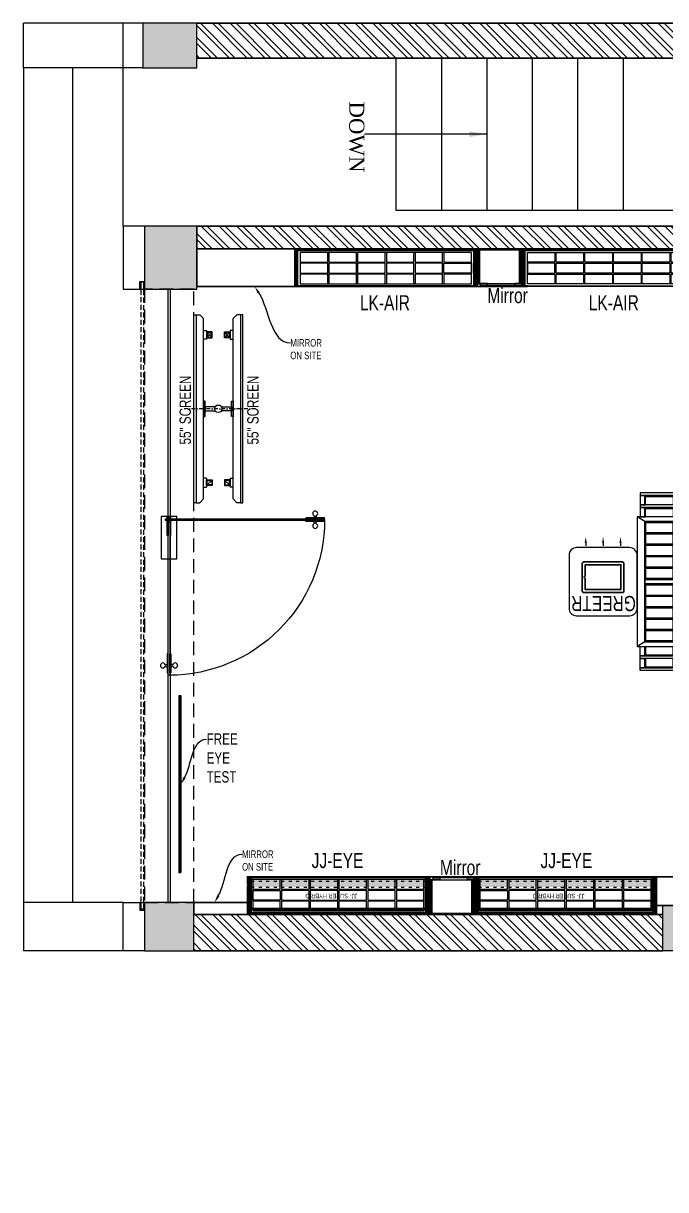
# Model space of a CAD drawing. Header units: feet. Extents: x 2754213 to 2776359, y -5767125 to -5759417.
# Drawn here: x 2754213 to 2758454, y -5767125 to -5759417 of the extents above; entities that cross this region are included whole.
import ezdxf
from ezdxf import colors
from ezdxf.entities.mleader import LeaderData, LeaderLine
from ezdxf.math import Vec2, Vec3

# ---------------------------------------------------------------- set-up
doc = ezdxf.new("R2010")
doc.units = ezdxf.units.FT
doc.header["$LTSCALE"] = 33
doc.header["$MEASUREMENT"] = 0
for name, pattern in [('a_p6_plan_L18$0$HIDDEN', [0.375, 0.25, -0.125]), ('ACAD_ISO03W100', [30, 12, -18]), ('DASHDOT2', [0.5, 0.25, -0.125, 0, -0.125]), ('HIDDENX2', [0.75, 0.5, -0.25])]:
    doc.linetypes.add(name, pattern=pattern)
for name, color, linetype, lineweight in [('A EL4', 73, 'Continuous', 20), ('A-Glazing', 4, 'Continuous', 20), ('A-shutter', 8, 'Continuous', 18), ('beam', 90, 'Continuous', 9), ('Column', 243, 'Continuous', 9), ('Glazing', 141, 'Continuous', 15), ('LENS-DIM', 252, 'Continuous', 5), ('LENS-PARTITION', 21, 'Continuous', 25), ('LENS-TEXT', 31, 'Continuous', 5), ('LENS_DIMENSION', 193, 'Continuous', 0), ('LENS_TEXT', 31, 'Continuous', 5), ('LK-EQPMT', 3, 'Continuous', 18), ('LK-FF&E FLOOR', 1, 'Continuous', 9), ('LK-FF&E WALL', 1, 'Continuous', 9), ('LK-IT', 3, 'Continuous', 18), ('LN-ELEVATION-1', 81, 'Continuous', 25), ('LN-ELEVATION-2', 103, 'Continuous', 20), ('LN-ELEVATION-3', 125, 'Continuous', 18), ('LN-ELEVATION-4', 145, 'Continuous', 13), ('LN-ELEVATION-5', 167, 'Continuous', 5), ('LN-HATCH', 251, 'Continuous', 0), ('PLANO-TXT', 252, 'Continuous', 5), ('rolling shutter', 1, 'Continuous', 5), ('Steps', 4, 'Continuous', 9)]:
    doc.layers.add(name, color=color, linetype=linetype, lineweight=lineweight)
doc.layers.add('A-WALL', color=1, linetype='Continuous')
doc.styles.add('LK TXT', font='GILC____.TTF', dxfattribs={"height": 100})
doc.styles.get("Standard").update_dxf_attribs({"font": 'GILC____.TTF'})
doc.dimstyles.new('01', dxfattribs={"dimtxt": 150, "dimasz": 115, "dimexe": 115, "dimexo": 115, "dimgap": 115, "dimtad": 0, "dimdec": 0, "dimzin": 0, "dimdsep": 46, "dimtxsty": 'Standard', "dimblk": 'ARCHTICK', "dimcen": 115, "dimdle": 115, "dimclrd": 256, "dimclre": 256, "dimclrt": 256, "dimadec": 0, "dimazin": 0, "dimtfac": 1, "dimtdec": 0, "dimtofl": 0, "dimtmove": 1, "dimatfit": 3, "dimfxl": 1, "dimtolj": 1, "dimtzin": 0, "dimlwd": -1, "dimlwe": -1, "dimarcsym": 0})
pattern_1 = [(315, (-3180735.66, 5457392.19), (58.8666395, 58.8666395), []), (315, (-3180735.66, 5457352.94), (58.8666395, 58.8666395), [])]
pattern_2 = [(45, (7858054.0837, 3504049.203), (-4.4901280605, 4.4901280605), [])]

# ---------------------------------------------------------------- blocks, each defined once
blk = doc.blocks.new('_ArchTick')
at = {"const_width": 0.15}
blk.add_lwpolyline([(-0.5, -0.5), (0.5, 0.5)], dxfattribs=at)
blk = doc.blocks.new('*U43')
at = {"layer": 'A-shutter', "color": 5, "ltscale": 10}
for points in [[(41040022.6, -1561539.2), (41040022.6, -1561544.2), (41039977.6, -1561544.2), (41039977.6, -1561564.2), (41040022.6, -1561564.2), (41040022.6, -1561569.2), (41039972.6, -1561569.2), (41039972.6, -1561539.2)], [(41044076.6, -1561539.2), (41044076.6, -1561544.2), (41044121.6, -1561544.2), (41044121.6, -1561564.2), (41044076.6, -1561564.2), (41044076.6, -1561569.2), (41044126.6, -1561569.2), (41044126.6, -1561539.2)]]:
    blk.add_lwpolyline(points, close=True, dxfattribs=at)
at = {"layer": 'A-shutter', "color": 5, "linetype": 'HIDDENX2', "ltscale": 2}
blk.add_lwpolyline([(41039977.6, -1561544.2), (41039977.6, -1561564.2), (41044121.6, -1561564.2), (41044121.6, -1561544.2)], close=True, dxfattribs=at)
blk = doc.blocks.new('MIRROR')
at = {"layer": 'LN-HATCH', "ltscale": 0.5}
h = blk.add_hatch(dxfattribs=at)
h.set_pattern_fill('ANSI31', color=256, scale=2)
h.set_pattern_definition([(45, (4060433.7416, 1708720.787), (-4.4901280605, 4.4901280605), [])])
h.paths.add_polyline_path([(212.9, 101.3), (230.9, 101.3), (230.9, -127.7), (212.9, -127.7)])
h.paths.add_polyline_path([(230.9, 95.3), (494.9, 95.3), (494.9, 101.3), (230.9, 101.3)])
h.paths.add_polyline_path([(512.9, 101.3), (494.9, 101.3), (494.9, -127.7), (512.9, -127.7)])
at = {"layer": 'Defpoints'}
blk.add_lwpolyline([(512.9, 101.3), (212.9, 101.3), (212.9, -148.7), (512.9, -148.7)], close=True, dxfattribs=at)
at = {"layer": 'LN-ELEVATION-1'}
for points in [[(212.9, 101.3), (230.9, 101.3), (230.9, -127.7), (212.9, -127.7)], [(230.9, 95.3), (494.9, 95.3), (494.9, 101.3), (230.9, 101.3)], [(512.9, 101.3), (494.9, 101.3), (494.9, -127.7), (512.9, -127.7)], [(259.9, -141.7), (259.9, -127.7), (214.9, -127.7), (214.9, -148.7), (223.9, -148.7), (223.9, -147.2), (216.4, -147.2), (216.4, -141.7)], [(442.9, -141.7), (442.9, -127.7), (487.9, -127.7), (487.9, -148.7), (478.9, -148.7), (478.9, -147.2), (486.4, -147.2), (486.4, -141.7)], [(504.9, -148.7), (504.9, -147.2), (509.4, -147.2), (509.4, -129.2), (487.9, -129.2), (487.9, -127.7), (510.9, -127.7), (510.9, -148.7)]]:
    blk.add_lwpolyline(points, close=True, dxfattribs=at)
at = {"layer": 'LN-ELEVATION-2', "color": 4, "lineweight": 0}
blk.add_lwpolyline([(216.4, -141.7), (486.4, -141.7), (486.4, -147.2), (216.4, -147.2)], close=True, dxfattribs=at)
at = {"layer": 'LN-ELEVATION-2'}
blk.add_lwpolyline([(259.9, -141.7), (442.9, -141.7), (442.9, -127.7), (259.9, -127.7)], close=True, dxfattribs=at)
at = {"layer": 'LN-ELEVATION-4', "ltscale": 0.5}
blk.add_line((478.9, -148.7), (223.9, -148.7), dxfattribs=at)
blk = doc.blocks.new('Entrance Door')
at = {"layer": 'Glazing', "ltscale": 111}
blk.add_hatch(color=256, dxfattribs=at).paths.add_polyline_path([(18, -34.8), (18, -1235), (30, -1235), (30, -34.8)])
at = {"layer": 'Glazing'}
for p, q in [((30, -54.2), (18, -66.2)), ((1117.8, -31.3), (1117.8, -54.3)), ((1117.8, -89.2), (1117.8, -66.3)), ((1132.8, -31.3), (1132.8, -54.3)), ((1132.8, -89.2), (1132.8, -66.3))]:
    blk.add_line(p, q, dxfattribs=at)
at = {"layer": 'Glazing', "ltscale": 44}
for p, q in [((-4.9, -1156.3), (18, -1156.3)), ((-4.9, -1171.3), (18, -1171.3)), ((52.9, -1156.3), (30, -1156.3)), ((52.9, -1171.3), (30, -1171.3))]:
    blk.add_line(p, q, dxfattribs=at)
at = {"layer": 'Glazing'}
for points in [[(320, -120.5), (0, -120.5), (0, 0), (320, 0)], [(0, -54.2), (142.5, -54.2), (142.5, -46.8), (0, -46.8)], [(0, -66.2), (142.5, -66.2), (142.5, -73.7), (0, -73.7)], [(1180.8, -54.3), (1038.3, -54.3), (1038.3, -46.8), (1180.8, -46.8)], [(1180.8, -66.3), (1038.3, -66.3), (1038.3, -73.8), (1180.8, -73.8)]]:
    blk.add_lwpolyline(points, close=True, dxfattribs=at)
at = {"layer": 'Glazing', "ltscale": 222}
blk.add_lwpolyline([(-1.5, -66.2), (1198.8, -66.2), (1198.8, -54.2), (-1.5, -54.2)], close=True, dxfattribs=at)
at = {"layer": 'Glazing', "ltscale": 111}
blk.add_lwpolyline([(18, -34.8), (18, -1235), (30, -1235), (30, -34.8)], close=True, dxfattribs=at)
at = {"layer": 'Glazing', "ltscale": 44}
for points in [[(18, -1092.5), (18, -1235), (10.5, -1235), (10.5, -1092.5)], [(30, -1092.5), (30, -1235), (37.5, -1235), (37.5, -1092.5)]]:
    blk.add_lwpolyline(points, close=True, dxfattribs=at)
at = {"layer": 'Glazing'}
for centre, radius in [((1125.3, -13.9), 19), ((24, -58.7), 19.8), ((1125.3, -106.6), 19)]:
    blk.add_circle(centre, radius, dxfattribs=at)
at = {"layer": 'Glazing', "ltscale": 44}
for centre in [(-22.4, -1163.8), (70.4, -1163.8)]:
    blk.add_circle(centre, 19, dxfattribs=at)
at = {"layer": 'Glazing', "ltscale": 222}
blk.add_arc((24, -60.2), 1174.8, 270, 359.99955, dxfattribs=at)
blk = doc.blocks.new('VC HD 1200')
at = {"layer": 'LN-HATCH', "ltscale": 0.5}
h = blk.add_hatch(dxfattribs=at)
h.set_pattern_fill('ANSI31', color=256, scale=2)
h.set_pattern_definition([(45, (3760859.753, 1795248.936), (-4.490128061, 4.490128061), [])])
h.paths.add_polyline_path([(-1200, 250), (-1200, 60), (-1194, 60), (-1194, 50), (-1200, 50), (-1200, 6), (-1182, 6), (-1182, 250)])
h = blk.add_hatch(dxfattribs=at)
h.set_pattern_fill('ANSI31', color=256, scale=2)
h.set_pattern_definition(pattern_2)
h.paths.add_polyline_path([(0, 250), (0, 60), (-6, 60), (-6, 50), (0, 50), (0, 6), (-18, 6), (-18, 250)])
h = blk.add_hatch(dxfattribs=at)
h.set_pattern_fill('ANSI31', color=256, scale=2)
h.set_pattern_definition([(45, (7858047.0837, 3504049.203), (-4.4901280605, 4.4901280605), [])])
h.paths.add_polyline_path([(-1165, 6), (-1165, 0), (-1200, 0), (-1200, 6)])
h = blk.add_hatch(dxfattribs=at)
h.set_pattern_fill('ANSI31', color=256, scale=2)
h.set_pattern_definition(pattern_2)
h.paths.add_polyline_path([(-28, 6), (-28, 0), (0, 0), (0, 6)])
at = {"layer": 'LN-ELEVATION-1', "ltscale": 0.5}
for points in [[(-1200, 250), (-1200, 60), (-1194, 60), (-1194, 50), (-1200, 50), (-1200, 6), (-1182, 6), (-1182, 250)], [(-18, 238), (-1182, 238), (-1182, 244), (-18, 244)], [(0, 250), (0, 60), (-6, 60), (-6, 50), (0, 50), (0, 6), (-18, 6), (-18, 250)], [(-1165, 6), (-1165, 0), (-1200, 0), (-1200, 6)], [(-35, 6), (-35, 0), (0, 0), (0, 6)]]:
    blk.add_lwpolyline(points, close=True, dxfattribs=at)
at = {"layer": 'LN-ELEVATION-3', "ltscale": 0.5}
for p, q in [((-1182, 250), (-18, 250)), ((-1165, 6), (-35, 6)), ((-35, 0), (-1165, 0))]:
    blk.add_line(p, q, dxfattribs=at)
for points in [[(-1165, 226), (-35, 226), (-35, 18), (-1165, 18)], [(-1165, 226), (-983.3, 226), (-983.3, 162), (-1165, 162)], [(-975.3, 226), (-793.7, 226), (-793.7, 162), (-975.3, 162)], [(-785.7, 226), (-604, 226), (-604, 162), (-785.7, 162)], [(-596, 226), (-414.3, 226), (-414.3, 162), (-596, 162)], [(-406.3, 226), (-224.7, 226), (-224.7, 162), (-406.3, 162)], [(-216.7, 226), (-35, 226), (-35, 162), (-216.7, 162)], [(-1165, 90), (-983.3, 90), (-983.3, 154), (-1165, 154)], [(-1165, 82), (-983.3, 82), (-983.3, 18), (-1165, 18)], [(-975.3, 154), (-793.7, 154), (-793.7, 90), (-975.3, 90)], [(-975.3, 82), (-793.7, 82), (-793.7, 18), (-975.3, 18)], [(-785.7, 154), (-604, 154), (-604, 90), (-785.7, 90)], [(-785.7, 82), (-604, 82), (-604, 18), (-785.7, 18)], [(-596, 154), (-414.3, 154), (-414.3, 90), (-596, 90)], [(-596, 82), (-414.3, 82), (-414.3, 18), (-596, 18)], [(-406.3, 154), (-224.7, 154), (-224.7, 90), (-406.3, 90)], [(-406.3, 82), (-224.7, 82), (-224.7, 18), (-406.3, 18)], [(-216.7, 154), (-35, 154), (-35, 90), (-216.7, 90)], [(-216.7, 82), (-35, 82), (-35, 18), (-216.7, 18)]]:
    blk.add_lwpolyline(points, close=True, dxfattribs=at)
blk = doc.blocks.new('JJ SHD 1200')
at = {"layer": 'LN-ELEVATION-5'}
h = blk.add_hatch(color=177, dxfattribs=at)
h.dxf.hatch_style = 1
h.paths.add_polyline_path([(1182, 68), (32, 68), (32, 18), (1182, 18)])
at = {"layer": 'LN-HATCH', "ltscale": 0.5}
h = blk.add_hatch(dxfattribs=at)
h.set_pattern_fill('ANSI31', color=256, scale=2)
h.set_pattern_definition([(45, (4097602.2716, 1708830.267), (-4.4901280605, 4.4901280605), [])])
h.paths.add_polyline_path([(1207, 250), (1207, 60), (1201, 60), (1201, 50), (1207, 50), (1207, 6), (1182, 6), (1182, 250)])
h.paths.add_polyline_path([(32, 210), (1182, 210), (1182, 216), (32, 216)])
h.paths.add_polyline_path([(1172, 6), (1172, 0), (1207, 0), (1207, 6)])
h.paths.add_polyline_path([(7, 250), (7, 60), (13, 60), (13, 50), (7, 50), (7, 6), (32, 6), (32, 250)])
h.paths.add_polyline_path([(42, 6), (42, 0), (7, 0), (7, 6)])
at = {"layer": 'LN-ELEVATION-1', "ltscale": 0.5}
for points in [[(7, 250), (7, 60), (13, 60), (13, 50), (7, 50), (7, 6), (25, 6), (25, 250)], [(7, 250), (7, 60), (13, 60), (13, 50), (7, 50), (7, 6), (32, 6), (32, 250)], [(25, 238), (1189, 238), (1189, 244), (25, 244)], [(1207, 250), (1207, 60), (1201, 60), (1201, 50), (1207, 50), (1207, 6), (1182, 6), (1182, 250)], [(1207, 250), (1207, 60), (1201, 60), (1201, 50), (1207, 50), (1207, 6), (1189, 6), (1189, 250)], [(32, 210), (1182, 210), (1182, 216), (32, 216)], [(42, 6), (42, 0), (7, 0), (7, 6)], [(42, 6), (42, 0), (7, 0), (7, 6)], [(1172, 6), (1172, 0), (1207, 0), (1207, 6)], [(1172, 6), (1172, 0), (1207, 0), (1207, 6)]]:
    blk.add_lwpolyline(points, close=True, dxfattribs=at)
at = {"layer": 'LN-ELEVATION-3', "ltscale": 0.5}
for p, q in [((1189, 250), (25, 250)), ((1182, 250), (32, 250)), ((1172, 6), (42, 6)), ((1172, 6), (42, 6)), ((42, 0), (1172, 0)), ((42, 0), (1172, 0))]:
    blk.add_line(p, q, dxfattribs=at)
for points in [[(1172, 226), (42, 226), (42, 18), (1172, 18)], [(223.7, 226), (42, 226), (42, 162), (223.7, 162)], [(413.3, 226), (231.7, 226), (231.7, 162), (413.3, 162)], [(603, 226), (421.3, 226), (421.3, 162), (603, 162)], [(792.7, 226), (611, 226), (611, 162), (792.7, 162)], [(982.3, 226), (800.7, 226), (800.7, 162), (982.3, 162)], [(1172, 226), (990.3, 226), (990.3, 162), (1172, 162)], [(223.7, 154), (42, 154), (42, 90), (223.7, 90)], [(223.7, 82), (42, 82), (42, 18), (223.7, 18)], [(413.3, 154), (231.7, 154), (231.7, 90), (413.3, 90)], [(413.3, 82), (231.7, 82), (231.7, 18), (413.3, 18)], [(603, 154), (421.3, 154), (421.3, 90), (603, 90)], [(603, 82), (421.3, 82), (421.3, 18), (603, 18)], [(792.7, 154), (611, 154), (611, 90), (792.7, 90)], [(792.7, 82), (611, 82), (611, 18), (792.7, 18)], [(982.3, 154), (800.7, 154), (800.7, 90), (982.3, 90)], [(982.3, 82), (800.7, 82), (800.7, 18), (982.3, 18)], [(1172, 90), (990.3, 90), (990.3, 154), (1172, 154)], [(1172, 82), (990.3, 82), (990.3, 18), (1172, 18)]]:
    blk.add_lwpolyline(points, close=True, dxfattribs=at)
at = {"layer": 'LN-ELEVATION-4', "linetype": 'ACAD_ISO03W100', "ltscale": 0.05}
for points in [[(1182, 68), (32, 68), (32, 18), (1182, 18)], [(1182, 30), (32, 30), (32, 18), (1182, 18)]]:
    blk.add_lwpolyline(points, close=True, dxfattribs=at)
at = {"layer": 'LK-FF&E WALL', "ltscale": 0.5, "insert": (482.5, 142.3), "char_height": 30, "attachment_point": 1}
blk.add_mtext_dynamic_manual_height_columns('\\pt120;JJ- SUPER HYBRID', width=526.835, gutter_width=500, heights=[0], dxfattribs=at)
blk = doc.blocks.new('55INCH')
at = {"layer": 'LK-EQPMT', "ltscale": 12}
for p, q in [((2111558.8, 1135690.5), (2111583.2, 1135690.5)), ((2111583.2, 1135690.5), (2111607.7, 1135666)), ((2111607.7, 1134473.9), (2111607.7, 1135666)), ((2111607.7, 1135587.9), (2111627.2, 1135587.9)), ((2111627.2, 1135587.9), (2111627.2, 1135529.3)), ((2111627.2, 1135529.3), (2111607.7, 1135529.3)), ((2111627.2, 1134610.6), (2111607.7, 1134610.6)), ((2111607.7, 1134552), (2111627.2, 1134552)), ((2111627.2, 1134610.6), (2111627.2, 1134552)), ((2111583.2, 1134449.5), (2111607.7, 1134473.9)), ((2111558.8, 1134449.5), (2111583.2, 1134449.5))]:
    blk.add_line(p, q, dxfattribs=at)
at = {"layer": 'LK-EQPMT'}
for p, q in [((2111661.6, 1135543.3), (2111631, 1135573.9)), ((2111661.6, 1135573.9), (2111631, 1135543.3)), ((2111661.6, 1134597.1), (2111631, 1134566.5))]:
    blk.add_line(p, q, dxfattribs=at)
at = {"layer": 'LK-EQPMT', "ltscale": 12}
blk.add_lwpolyline([(2111542.6, 1135690.5), (2111558.8, 1135690.5), (2111558.8, 1134449.5), (2111542.6, 1134449.5)], close=True, dxfattribs=at)
at = {"layer": 'LK-EQPMT'}
for points in [[(2111627.2, 1135577.7), (2111627.2, 1135539.5), (2111665.4, 1135539.5), (2111665.4, 1135577.7)], [(2111631, 1135573.9), (2111631, 1135543.3), (2111661.6, 1135543.3), (2111661.6, 1135573.9)], [(2111627.2, 1134562.7), (2111627.2, 1134600.9), (2111665.4, 1134600.9), (2111665.4, 1134562.7)], [(2111631, 1134566.5), (2111631, 1134597.1), (2111661.6, 1134597.1), (2111661.6, 1134566.5)]]:
    blk.add_lwpolyline(points, close=True, dxfattribs=at)
blk = doc.blocks.new('ffgd')
at = {"layer": 'LN-ELEVATION-4', "linetype": 'ACAD_ISO03W100', "ltscale": 0.1}
blk.add_lwpolyline([(0, 47.3), (0, -41.5), (-20, -41.5), (-20, 47.3)], close=True, dxfattribs=at)
at = {"layer": 'LN-ELEVATION-5', "linetype": 'ACAD_ISO03W100', "ltscale": 0.1}
for p, q in [((-159.9, 165.7), (-159.9, 47.3)), ((-159.7, 165.7), (-159.7, 47.3)), ((-159.4, 165.7), (-159.4, 47.3)), ((-159, 165.7), (-159, 47.3)), ((-158.5, 165.7), (-158.5, 47.3)), ((-157.9, 165.7), (-157.9, 47.3)), ((-157.1, 165.7), (-157.1, 47.3)), ((-156.1, 165.7), (-156.1, 47.3)), ((-154.1, 165.7), (-154.1, 47.3)), ((-151.1, 165.7), (-151.1, 47.3)), ((-146.1, 165.7), (-146.1, 47.3)), ((-141.1, 165.7), (-141.1, 47.3)), ((-135.1, 165.7), (-135.1, 47.3)), ((-128.1, 165.7), (-128.1, 47.3)), ((-120.1, 165.7), (-120.1, 47.3)), ((-111.1, 165.7), (-111.1, 47.3)), ((-102.1, 165.7), (-102.1, 47.3)), ((-85, 165.7), (-85, 47.3)), ((65, 165.7), (65, 47.3)), ((82.1, 165.7), (82.1, 47.3)), ((91.1, 165.7), (91.1, 47.3)), ((100.1, 165.7), (100.1, 47.3)), ((108.1, 165.7), (108.1, 47.3)), ((115.1, 165.7), (115.1, 47.3)), ((121.1, 165.7), (121.1, 47.3)), ((126.1, 165.7), (126.1, 47.3)), ((131.1, 165.7), (131.1, 47.3)), ((134.1, 165.7), (134.1, 47.3)), ((136.1, 165.7), (136.1, 47.3)), ((137.1, 165.7), (137.1, 47.3)), ((137.9, 165.7), (137.9, 47.3)), ((138.5, 165.7), (138.5, 47.3)), ((139, 165.7), (139, 47.3)), ((139.4, 165.7), (139.4, 47.3)), ((139.7, 165.7), (139.7, 47.3)), ((139.9, 165.7), (139.9, 47.3)), ((-159.9, -41.5), (-159.9, -159.9)), ((-159.7, -41.5), (-159.7, -159.9)), ((-159.4, -41.5), (-159.4, -159.9)), ((-159, -41.5), (-159, -159.9)), ((-158.5, -41.5), (-158.5, -159.9)), ((-157.9, -41.5), (-157.9, -159.9)), ((-157.1, -41.5), (-157.1, -159.9)), ((-156.1, -41.5), (-156.1, -159.9)), ((-154.1, -41.5), (-154.1, -159.9)), ((-151.1, -41.5), (-151.1, -159.9)), ((-146.1, -41.5), (-146.1, -159.9)), ((-141.1, -41.5), (-141.1, -159.9)), ((-135.1, -41.5), (-135.1, -159.9)), ((-128.1, -41.5), (-128.1, -159.9)), ((-120.1, -41.5), (-120.1, -159.9)), ((-111.1, -41.5), (-111.1, -159.9)), ((-102.1, -41.5), (-102.1, -159.9)), ((-85, -41.5), (-85, -159.9)), ((65, -41.5), (65, -159.9)), ((82.1, -41.5), (82.1, -159.9)), ((91.1, -41.5), (91.1, -159.9)), ((100.1, -41.5), (100.1, -159.9)), ((108.1, -41.5), (108.1, -159.9)), ((115.1, -41.5), (115.1, -159.9)), ((121.1, -41.5), (121.1, -159.9)), ((126.1, -41.5), (126.1, -159.9)), ((131.1, -41.5), (131.1, -159.9)), ((134.1, -41.5), (134.1, -159.9)), ((136.1, -41.5), (136.1, -159.9)), ((137.1, -41.5), (137.1, -159.9)), ((137.9, -41.5), (137.9, -159.9)), ((138.5, -41.5), (138.5, -159.9)), ((139, -41.5), (139, -159.9)), ((139.4, -41.5), (139.4, -159.9)), ((139.7, -41.5), (139.7, -159.9)), ((139.9, -41.5), (139.9, -159.9))]:
    blk.add_line(p, q, dxfattribs=at)
for points in [[(140, 73), (140, 165.7), (-160, 165.7), (-160, 73)], [(140, -67.1), (140, -159.9), (-160, -159.9), (-160, -67.1)]]:
    blk.add_lwpolyline(points, dxfattribs=at)
for points in [[(140, 73), (140, 47.3), (-160, 47.3), (-160, 73)], [(140, -41.5), (140, -67.1), (-160, -67.1), (-160, -41.5)]]:
    blk.add_lwpolyline(points, close=True, dxfattribs=at)
blk = doc.blocks.new('EURO 1040 x 1175')
at = {"layer": 'LN-ELEVATION-1'}
for points in [[(-470, -327.4), (470, -327.4), (470, 467.6), (-470, 467.6)], [(-470, 85.1), (470, 85.1), (470, 467.6), (-470, 467.6)], [(-283.2, 85.1), (-277.2, 85.1), (-277.2, 467.6), (-283.2, 467.6)], [(-96.4, 85.1), (-90.4, 85.1), (-90.4, 467.6), (-96.4, 467.6)], [(90.4, 85.1), (96.4, 85.1), (96.4, 467.6), (90.4, 467.6)], [(277.2, 85.1), (283.2, 85.1), (283.2, 467.6), (277.2, 467.6)], [(-470, 386.6), (-283.2, 386.6), (-283.2, 392.6), (-470, 392.6)], [(-277.2, 386.6), (-96.4, 386.6), (-96.4, 392.6), (-277.2, 392.6)], [(-90.4, 386.6), (90.4, 386.6), (90.4, 392.6), (-90.4, 392.6)], [(96.4, 386.6), (277.2, 386.6), (277.2, 392.6), (96.4, 392.6)], [(283.2, 386.6), (470, 386.6), (470, 392.6), (283.2, 392.6)], [(-470, 311.2), (-283.2, 311.2), (-283.2, 317.2), (-470, 317.2)], [(-277.2, 311.2), (-96.4, 311.2), (-96.4, 317.2), (-277.2, 317.2)], [(-90.4, 311.2), (90.4, 311.2), (90.4, 317.2), (-90.4, 317.2)], [(96.4, 311.2), (277.2, 311.2), (277.2, 317.2), (96.4, 317.2)], [(283.2, 311.2), (470, 311.2), (470, 317.2), (283.2, 317.2)], [(-470, 235.8), (-283.2, 235.8), (-283.2, 241.8), (-470, 241.8)], [(-277.2, 235.8), (-96.4, 235.8), (-96.4, 241.8), (-277.2, 241.8)], [(-90.4, 235.8), (90.4, 235.8), (90.4, 241.8), (-90.4, 241.8)], [(96.4, 235.8), (277.2, 235.8), (277.2, 241.8), (96.4, 241.8)], [(283.2, 235.8), (470, 235.8), (470, 241.8), (283.2, 241.8)], [(-470, 160.4), (-283.2, 160.4), (-283.2, 166.4), (-470, 166.4)], [(-277.2, 160.4), (-96.4, 160.4), (-96.4, 166.4), (-277.2, 166.4)], [(-90.4, 160.4), (90.4, 160.4), (90.4, 166.4), (-90.4, 166.4)], [(96.4, 160.4), (277.2, 160.4), (277.2, 166.4), (96.4, 166.4)], [(283.2, 160.4), (470, 160.4), (470, 166.4), (283.2, 166.4)], [(-470, 85.1), (470, 85.1), (470, 55.1), (-470, 55.1)], [(-470, 55.1), (470, 55.1), (470, -327.4), (-470, -327.4)], [(-283.2, 55.1), (-277.2, 55.1), (-277.2, -327.4), (-283.2, -327.4)], [(-96.4, 55.1), (-90.4, 55.1), (-90.4, -327.4), (-96.4, -327.4)], [(90.4, 55.1), (96.4, 55.1), (96.4, -327.4), (90.4, -327.4)], [(277.2, 55.1), (283.2, 55.1), (283.2, -327.4), (277.2, -327.4)], [(-470, -20.3), (-283.2, -20.3), (-283.2, -26.3), (-470, -26.3)], [(-277.2, -20.3), (-96.4, -20.3), (-96.4, -26.3), (-277.2, -26.3)], [(-90.4, -20.3), (90.4, -20.3), (90.4, -26.3), (-90.4, -26.3)], [(96.4, -20.3), (277.2, -20.3), (277.2, -26.3), (96.4, -26.3)], [(283.2, -20.3), (470, -20.3), (470, -26.3), (283.2, -26.3)], [(-470, -95.7), (-283.2, -95.7), (-283.2, -101.7), (-470, -101.7)], [(-277.2, -95.7), (-96.4, -95.7), (-96.4, -101.7), (-277.2, -101.7)], [(-90.4, -95.7), (90.4, -95.7), (90.4, -101.7), (-90.4, -101.7)], [(96.4, -95.7), (277.2, -95.7), (277.2, -101.7), (96.4, -101.7)], [(283.2, -95.7), (470, -95.7), (470, -101.7), (283.2, -101.7)], [(-470, -171.1), (-283.2, -171.1), (-283.2, -177.1), (-470, -177.1)], [(-277.2, -171.1), (-96.4, -171.1), (-96.4, -177.1), (-277.2, -177.1)], [(-90.4, -171.1), (90.4, -171.1), (90.4, -177.1), (-90.4, -177.1)], [(96.4, -171.1), (277.2, -171.1), (277.2, -177.1), (96.4, -177.1)], [(283.2, -171.1), (470, -171.1), (470, -177.1), (283.2, -177.1)], [(-470, -246.4), (-283.2, -246.4), (-283.2, -252.4), (-470, -252.4)], [(-277.2, -246.4), (-96.4, -246.4), (-96.4, -252.4), (-277.2, -252.4)], [(-90.4, -246.4), (90.4, -246.4), (90.4, -252.4), (-90.4, -252.4)], [(96.4, -246.4), (277.2, -246.4), (277.2, -252.4), (96.4, -252.4)], [(283.2, -246.4), (470, -246.4), (470, -252.4), (283.2, -252.4)]]:
    blk.add_lwpolyline(points, close=True, dxfattribs=at)
for points in [[(-283.2, 461.6), (-464, 461.6), (-464, 317.2)], [(-96.4, 461.6), (-277.2, 461.6)], [(90.4, 461.6), (-90.4, 461.6)], [(277.2, 461.6), (96.4, 461.6)], [(464, 317.2), (464, 461.6), (283.2, 461.6)], [(-464, 311.2), (-464, 241.8)], [(464, 241.8), (464, 311.2)], [(-464, 235.8), (-464, 166.4)], [(464, 166.4), (464, 235.8)], [(-464, 160.4), (-464, 91.1), (-283.2, 91.1)], [(283.2, 91.1), (464, 91.1), (464, 160.4)], [(-277.2, 91.1), (-96.4, 91.1)], [(-90.4, 91.1), (90.4, 91.1)], [(96.4, 91.1), (277.2, 91.1)], [(-464, -20.3), (-464, 49.1), (-283.2, 49.1)], [(-277.2, 49.1), (-96.4, 49.1)], [(-90.4, 49.1), (90.4, 49.1)], [(96.4, 49.1), (277.2, 49.1)], [(283.2, 49.1), (464, 49.1), (464, -20.3)], [(-464, -95.7), (-464, -26.3)], [(464, -26.3), (464, -95.7)], [(-464, -171.1), (-464, -101.7)], [(464, -101.7), (464, -171.1)], [(-283.2, -321.4), (-464, -321.4), (-464, -177.1)], [(464, -177.1), (464, -321.4), (283.2, -321.4)], [(-96.4, -321.4), (-277.2, -321.4)], [(90.4, -321.4), (-90.4, -321.4)], [(277.2, -321.4), (96.4, -321.4)]]:
    blk.add_lwpolyline(points, dxfattribs=at)
at = {"layer": 'LN-ELEVATION-2'}
blk.add_lwpolyline([(-520, -357.4), (520, -357.4), (520, 497.6), (-520, 497.6)], close=True, dxfattribs=at)
for points in [[(-470, 467.6), (-520, 497.6)], [(470, 467.6), (520, 497.6)], [(-470, -327.4), (-520, -357.4)], [(470, -327.4), (520, -357.4)]]:
    blk.add_lwpolyline(points, dxfattribs=at)
at = {"layer": 'LN-ELEVATION-3'}
for points in [[(-500, 559.6), (500, 559.6), (500, 577.6), (-500, 577.6)], [(-500, 497.6), (-470, 497.6), (-470, 559.6), (-500, 559.6)], [(470, 497.6), (500, 497.6), (500, 559.6), (470, 559.6)], [(-500, -357.4), (-470, -357.4), (-470, -419.4), (-500, -419.4)], [(470, -357.4), (500, -357.4), (500, -419.4), (470, -419.4)], [(-500, -419.4), (500, -419.4), (500, -437.4), (-500, -437.4)]]:
    blk.add_lwpolyline(points, close=True, dxfattribs=at)
at = {"layer": 'LN-ELEVATION-4'}
for points in [[(-500, 639.6), (500, 639.6), (500, 657.6), (-500, 657.6)], [(-500, 577.6), (-470, 577.6), (-470, 639.6), (-500, 639.6)], [(470, 577.6), (500, 577.6), (500, 639.6), (470, 639.6)], [(-470, 497.6), (-464, 497.6), (-464, 559.6), (-470, 559.6)], [(-464, 553.6), (-283.2, 553.6), (-283.2, 559.6), (-464, 559.6)], [(-283.2, 497.6), (-277.2, 497.6), (-277.2, 559.6), (-283.2, 559.6)], [(-277.2, 553.6), (-96.4, 553.6), (-96.4, 559.6), (-277.2, 559.6)], [(-96.4, 497.6), (-90.4, 497.6), (-90.4, 559.6), (-96.4, 559.6)], [(-90.4, 553.6), (90.4, 553.6), (90.4, 559.6), (-90.4, 559.6)], [(90.4, 497.6), (96.4, 497.6), (96.4, 559.6), (90.4, 559.6)], [(96.4, 553.6), (277.2, 553.6), (277.2, 559.6), (96.4, 559.6)], [(277.2, 497.6), (283.2, 497.6), (283.2, 559.6), (277.2, 559.6)], [(283.2, 553.6), (464, 553.6), (464, 559.6), (283.2, 559.6)], [(464, 497.6), (470, 497.6), (470, 559.6), (464, 559.6)], [(-470, -357.4), (-464, -357.4), (-464, -419.4), (-470, -419.4)], [(-283.2, -357.4), (-277.2, -357.4), (-277.2, -419.4), (-283.2, -419.4)], [(-96.4, -357.4), (-90.4, -357.4), (-90.4, -419.4), (-96.4, -419.4)], [(90.4, -357.4), (96.4, -357.4), (96.4, -419.4), (90.4, -419.4)], [(277.2, -357.4), (283.2, -357.4), (283.2, -419.4), (277.2, -419.4)], [(464, -357.4), (470, -357.4), (470, -419.4), (464, -419.4)], [(-500, -437.4), (-470, -437.4), (-470, -499.4), (-500, -499.4)], [(-464, -413.4), (-283.2, -413.4), (-283.2, -419.4), (-464, -419.4)], [(-277.2, -413.4), (-96.4, -413.4), (-96.4, -419.4), (-277.2, -419.4)], [(-90.4, -413.4), (90.4, -413.4), (90.4, -419.4), (-90.4, -419.4)], [(96.4, -413.4), (277.2, -413.4), (277.2, -419.4), (96.4, -419.4)], [(283.2, -413.4), (464, -413.4), (464, -419.4), (283.2, -419.4)], [(470, -437.4), (500, -437.4), (500, -499.4), (470, -499.4)], [(-500, -499.4), (500, -499.4), (500, -517.4), (-500, -517.4)]]:
    blk.add_lwpolyline(points, close=True, dxfattribs=at)
at = {"layer": 'LN-ELEVATION-5'}
for points in [[(-470, 577.6), (-464, 577.6), (-464, 639.6), (-470, 639.6)], [(-464, 633.6), (-283.2, 633.6), (-283.2, 639.6), (-464, 639.6)], [(-283.2, 577.6), (-277.2, 577.6), (-277.2, 639.6), (-283.2, 639.6)], [(-277.2, 633.6), (-96.4, 633.6), (-96.4, 639.6), (-277.2, 639.6)], [(-96.4, 577.6), (-90.4, 577.6), (-90.4, 639.6), (-96.4, 639.6)], [(-90.4, 633.6), (90.4, 633.6), (90.4, 639.6), (-90.4, 639.6)], [(90.4, 577.6), (96.4, 577.6), (96.4, 639.6), (90.4, 639.6)], [(96.4, 633.6), (277.2, 633.6), (277.2, 639.6), (96.4, 639.6)], [(277.2, 577.6), (283.2, 577.6), (283.2, 639.6), (277.2, 639.6)], [(283.2, 633.6), (464, 633.6), (464, 639.6), (283.2, 639.6)], [(464, 577.6), (470, 577.6), (470, 639.6), (464, 639.6)], [(-470, -437.4), (-464, -437.4), (-464, -499.4), (-470, -499.4)], [(-283.2, -437.4), (-277.2, -437.4), (-277.2, -499.4), (-283.2, -499.4)], [(-96.4, -437.4), (-90.4, -437.4), (-90.4, -499.4), (-96.4, -499.4)], [(90.4, -437.4), (96.4, -437.4), (96.4, -499.4), (90.4, -499.4)], [(277.2, -437.4), (283.2, -437.4), (283.2, -499.4), (277.2, -499.4)], [(464, -437.4), (470, -437.4), (470, -499.4), (464, -499.4)], [(-464, -493.4), (-283.2, -493.4), (-283.2, -499.4), (-464, -499.4)], [(-277.2, -493.4), (-96.4, -493.4), (-96.4, -499.4), (-277.2, -499.4)], [(-90.4, -493.4), (90.4, -493.4), (90.4, -499.4), (-90.4, -499.4)], [(96.4, -493.4), (277.2, -493.4), (277.2, -499.4), (96.4, -499.4)], [(283.2, -493.4), (464, -493.4), (464, -499.4), (283.2, -499.4)]]:
    blk.add_lwpolyline(points, close=True, dxfattribs=at)
at = {"layer": 'LENS-DIM'}
blk.add_blockref('ffgd', (10, 67.1), dxfattribs=at)
blk = doc.blocks.new('GREETR 450x450')
at = {"layer": 'LN-ELEVATION-1', "linetype": 'ByBlock', "lineweight": -2}
for p, q in [((481.3, 339.7), (461, 339.7)), ((481.3, 225), (461, 225)), ((481.3, 110.3), (461, 110.3))]:
    blk.add_line(p, q, dxfattribs=at)
at = {"layer": 'LN-ELEVATION-1'}
for points in [[(355.5, 98.3), (355.5, 352.3, 0.414214), (345.5, 362.3), (163.5, 362.3, 0.414214), (153.5, 352.3), (153.5, 98.3, 0.414214), (163.5, 88.3), (345.5, 88.3, 0.414214)], [(264, 342.8), (336.5, 342.8), (336.5, 107.8), (172.5, 107.8), (172.5, 342.8), (245, 342.8, 0.327538), (246.9, 344.2, -0.733799), (262.1, 344.2, 0.327538)]]:
    blk.add_lwpolyline(points, format="xyb", close=True, dxfattribs=at)
at = {"layer": 'LN-ELEVATION-1', "linetype": 'ByBlock', "lineweight": -2}
for points in [[(481.3, 346.4), (481.3, 333.1), (521.3, 339.7)], [(481.3, 231.7), (481.3, 218.3), (521.3, 225)], [(481.3, 116.9), (481.3, 103.6), (521.3, 110.3)]]:
    blk.add_solid(points, dxfattribs=at)
at = {"layer": 'LN-ELEVATION-2'}
blk.add_lwpolyline([(50, 0), (400, 0, 0.414214), (450, 50), (450, 400, 0.414214), (400, 450), (50, 450, 0.414214), (0, 400), (0, 50, 0.414214)], format="xyb", close=True, dxfattribs=at)
at = {"layer": 'LENS-TEXT', "color": 0, "linetype": 'Continuous', "ltscale": 3, "insert": (81.4, 222.4), "char_height": 100, "attachment_point": 5, "rotation": 90, "style": 'LK TXT'}
blk.add_mtext_dynamic_manual_height_columns('GREETR', width=353.056, gutter_width=0.5, heights=[0], dxfattribs=at)
blk = doc.blocks.new('A$Ce8050de2')
at = {"layer": 'Column'}
h = blk.add_hatch(color=8, dxfattribs=at)
h.dxf.hatch_style = 1
h.paths.add_polyline_path([(-21001, 7413), (-21001, 7478), (-21001, 7708), (-21356, 7708), (-21356, 7413)])
h.paths.add_polyline_path([(-21110.5, 1578), (-21021, 1578), (-21021, 1818), (-21021, 1898), (-21346, 1898), (-21346, 1578)])
h.paths.add_polyline_path([(-17599, 1578), (-17599, 1798), (-17599, 1878), (-17924, 1878), (-17924, 1818), (-17924, 1578)])
h.paths.add_polyline_path([(-14041, 1578), (-14041, 1808), (-14041, 1888), (-14386, 1888), (-14386, 1798), (-14386, 1578)])
h.paths.add_polyline_path([(-14041, 7408), (-14041, 7478), (-14041, 7708), (-14381, 7708), (-14381, 7478), (-14381, 7408)])
h.paths.add_polyline_path([(-8661, 7393), (-8661, 7478), (-8661, 7708), (-9156, 7708), (-9156, 7478), (-9156, 7393)])
h.paths.add_polyline_path([(-8891, 1299), (-8826, 1299), (-8826, 1670), (-8826, 1808), (-9121, 1808), (-9121, 1299)])
h.paths.add_polyline_path([(-4564, 0), (-4564, 230), (-4564, 410), (-4884, 410), (-4884, 299.5), (-4884, 0)])
h.paths.add_polyline_path([(-21346, 6368), (-21346, 5952), (-21001, 5952), (-21001, 6368)])
at = {"layer": 'LN-HATCH'}
h = blk.add_hatch(dxfattribs=at)
h.set_pattern_fill('ANSI32', color=256, scale=222, angle=-90)
h.set_pattern_definition(pattern_1)
h.paths.add_polyline_path([(-14381, 7478), (-14381, 7708), (-21001, 7708), (-21001, 7478), (-16495, 7478), (-16445, 7478)])
h.paths.add_polyline_path([(-14041, 7708), (-14041, 7478), (-9156, 7478), (-9156, 7708)])
h.paths.add_polyline_path([(-21021, 1818), (-21021, 1578), (-17924, 1578), (-17924, 1818)])
h.paths.add_polyline_path([(-17599, 1798), (-17599, 1578), (-14386, 1578), (-14386, 1798)])
h.paths.add_polyline_path([(-14041, 1808), (-14041, 1578), (-9121, 1578), (-9121, 1808)])
h.paths.add_polyline_path([(-7107, 1670), (-7107, 1041), (-6954, 1041), (-6954, 1808), (-8826, 1808), (-8826, 1670)])
h.paths.add_polyline_path([(-8891, 1299), (-9121, 1299), (-9121, 55), (-7119, 55), (-6966, 55), (-6137, 55), (-5877, 55), (-5877, 299.5), (-5877, 410), (-6137, 410), (-6137, 285), (-6966, 285), (-7119, 285), (-8891, 285)])
h.paths.add_polyline_path([(-4564, 230), (-4564, 0), (0, 0), (0, 7708), (-8661, 7708), (-8661, 7478), (-230, 7478), (-230, 230)])
h = blk.add_hatch(dxfattribs=at)
h.set_pattern_fill('ANSI32', color=256, scale=222, angle=-90)
h.set_pattern_definition(pattern_1)
h.paths.add_polyline_path([(-16603, 7478), (-16453, 7478), (-16453, 6218), (-21001, 6218), (-21001, 6368), (-16603, 6368)])
at = {"layer": 'A EL4'}
for p, q in [((-21486, 7413), (-21486, 7708)), ((-21356, 7708), (-21486, 7708)), ((-21356, 7413), (-21486, 7413)), ((-21346, 6368), (-21486, 6368)), ((-21486, 6368), (-21486, 5952)), ((-21486, 5952), (-21346, 5952)), ((-21486, 1578), (-21486, 1898)), ((-21486, 1898), (-21346, 1898)), ((-21346, 1578), (-21486, 1578))]:
    blk.add_line(p, q, dxfattribs=at)
at = {"layer": 'A-WALL'}
for p, q in [((-14381, 7708), (-21001, 7708)), ((-16495, 7478), (-21001, 7478)), ((-21021, 1818), (-17924, 1818)), ((-21021, 1578), (-17924, 1578))]:
    blk.add_line(p, q, dxfattribs=at)
blk.add_lwpolyline([(-16603, 7478), (-16453, 7478), (-16453, 6218), (-21001, 6218), (-21001, 6368), (-16603, 6368)], close=True, dxfattribs=at)
at = {"layer": 'beam', "linetype": 'a_p6_plan_L18$0$HIDDEN', "lineweight": 5, "ltscale": 11}
blk.add_lwpolyline([(-21346, 1898), (-21021, 1898), (-21021, 5952), (-21346, 5952)], close=True, dxfattribs=at)
at = {"layer": 'Column'}
for points in [[(-21001, 7478), (-21001, 7708), (-21356, 7708), (-21356, 7413), (-21001, 7413)], [(-21001, 6368), (-21346, 6368), (-21346, 5952), (-21341, 5952), (-21021, 5952), (-21001, 5952)], [(-21346, 1898), (-21346, 1578), (-21110.5, 1578), (-21021, 1578), (-21021, 1818), (-21021, 1898)], [(-17924, 1878), (-17599, 1878), (-17599, 1798), (-17599, 1578), (-17924, 1578), (-17924, 1818)]]:
    blk.add_lwpolyline(points, close=True, dxfattribs=at)
at = {"layer": 'Steps'}
for p, q in [((-21486, 7708), (-22146, 7708)), ((-22146, 7413), (-22146, 7708)), ((-19686, 7478), (-19686, 6473)), ((-19386, 7478), (-19386, 6473)), ((-19086, 7478), (-19086, 6473)), ((-18786, 7478), (-18786, 6473)), ((-18486, 7478), (-18486, 6473)), ((-18186, 7478), (-18186, 6473)), ((-22146, 7413), (-22146, 1896.3)), ((-21486, 7413), (-22146, 7413)), ((-21821, 7413), (-21821, 1898)), ((-21486, 6368), (-21486, 7413)), ((-19686, 6473), (-16603, 6473)), ((-21486, 1898), (-22146, 1898)), ((-22146, 1896.3), (-22146, 1578)), ((-21486, 1578), (-22146, 1578))]:
    blk.add_line(p, q, dxfattribs=at)
at = {"layer": 'rolling shutter', "color": 2, "rotation": 269.9999994467846}
blk.add_blockref('*U43', (1540193.6, 41045974.6), dxfattribs=at)
at = {"layer": 'Steps', "insert": (-19894.3, 7191.8), "char_height": 100, "attachment_point": 1, "rotation": 270}
blk.add_mtext_dynamic_manual_height_columns('{\\fCentury|b0|i0|c0|p18;DOWN}', width=453.053, gutter_width=25.6, heights=[0], dxfattribs=at)
at = {"layer": 'Steps'}
blk.add_leader([(-19086, 6975.5), (-19890.3, 6975.5)], dimstyle='01', override={"dimgap": 115, "dimtad": 0}, dxfattribs=at)

msp = doc.modelspace()

# ---------------------------------------------------------------- linework, layer by layer
msp.add_lwpolyline([(2755252.8, -5765028.6), (2755252.8, -5763860.6), (2755240.8, -5763860.6), (2755240.8, -5765028.6)], close=True)
at = {"layer": 'A-Glazing'}
msp.add_lwpolyline([(2755181.5, -5761172.6), (2755181.5, -5765226.6), (2755169.5, -5765226.6), (2755169.5, -5761172.6)], close=True, dxfattribs=at)
at = {"layer": 'LENS-PARTITION'}
for points in [[(2756006, -5761156.6), (2755358, -5761156.6), (2755358, -5760906.6), (2756006, -5760906.6)], [(2759005.5, -5765246.6), (2758393, -5765246.6), (2758393, -5765056.6), (2759005.5, -5765056.6)], [(2755338, -5765226.6), (2755693, -5765226.6), (2755693, -5765306.6), (2755338, -5765306.6)]]:
    msp.add_lwpolyline(points, close=True, dxfattribs=at)
at = {"layer": 'LK-IT', "color": 1, "linetype": 'DASHDOT2', "ltscale": 3}
msp.add_line((2755745, -5761964.1), (2755256, -5761964.1), dxfattribs=at)
at = {"layer": 'LK-IT'}
for points in [[(2755403.1, -5761914.1), (2755403.1, -5762014.1), (2755413.1, -5762014.1), (2755413.1, -5761914.1)], [(2755597.9, -5761914.1), (2755597.9, -5762014.1), (2755587.9, -5762014.1), (2755587.9, -5761914.1)]]:
    msp.add_lwpolyline(points, close=True, dxfattribs=at)
for points in [[(2755478.8, -5761951.6), (2755413.1, -5761951.6), (2755413.1, -5761976.6), (2755478.8, -5761976.6, -0.267949), (2755478.8, -5761951.6, 1)], [(2755522.1, -5761951.6), (2755587.9, -5761951.6), (2755587.9, -5761976.6), (2755522.1, -5761976.6, 0.267949), (2755522.1, -5761951.6, -1)]]:
    msp.add_lwpolyline(points, format="xyb", dxfattribs=at)
at = {"layer": 'LK-IT', "color": 1}
msp.add_circle((2755500.5, -5761964.1), 25, dxfattribs=at)

# ---------------------------------------------------------------- block references
at = {"layer": 'A-Glazing', "xscale": -0.8748404702499005, "yscale": 0.8748404702499005, "zscale": 0.8748404702499005, "rotation": 89.99998890928701}
msp.add_blockref('Entrance Door', (2755122, -5762675.9), dxfattribs=at)
at = {"layer": 'LENS_DIMENSION'}
msp.add_blockref('A$Ce8050de2', (2776359, -5767124.6), dxfattribs=at)
at = {"layer": 'LK-FF&E FLOOR'}
msp.add_blockref('EURO 1040 x 1175', (2758786, -5763176.6), dxfattribs=at)
at = {"layer": 'LK-FF&E FLOOR', "rotation": 90}
msp.add_blockref('GREETR 450x450', (2758266, -5763331.6), dxfattribs=at)
at = {"layer": 'LK-FF&E WALL', "xscale": -1}
for name, p in [('VC HD 1200', (2756006, -5761156.6)), ('MIRROR', (2757718.9, -5761007.9))]:
    msp.add_blockref(name, p, dxfattribs=at)
at = {"layer": 'LK-FF&E WALL'}
msp.add_blockref('VC HD 1200', (2758706, -5761156.6), dxfattribs=at)
at = {"layer": 'LK-FF&E WALL', "rotation": 180}
for name, p in [('JJ SHD 1200', (2756900, -5765056.6)), ('MIRROR', (2757405.9, -5765205.2)), ('JJ SHD 1200', (2758400, -5765056.6))]:
    msp.add_blockref(name, p, dxfattribs=at)
at = {"layer": 'LK-IT'}
msp.add_blockref('55INCH', (643795.4, -6897034), dxfattribs=at)
at = {"layer": 'LK-IT', "xscale": -1}
msp.add_blockref('55INCH', (4867205.6, -6897034), dxfattribs=at)

# ---------------------------------------------------------------- texts
at = {"layer": 'LENS-TEXT', "color": 0, "linetype": 'Continuous', "ltscale": 3, "char_height": 75, "width": 783.964, "attachment_point": 5, "rotation": 90, "style": 'LK TXT'}
for insert in [(2755282.3, -5761972.5), (2755729.3, -5761972.5)]:
    msp.add_mtext('\\pt225;55" SCREEN', dxfattribs=dict(at, insert=insert))
at = {"layer": 'LENS_TEXT', "linetype": 'Continuous', "ltscale": 3, "char_height": 100, "width": 324.474, "attachment_point": 5, "style": 'LK TXT'}
for insert in [(2757410.3, -5761216.3), (2757097.3, -5764996.8)]:
    msp.add_mtext('{\\C7;Mirror}', dxfattribs=dict(at, insert=insert))
at = {"layer": 'PLANO-TXT', "linetype": 'Continuous', "ltscale": 3, "char_height": 100, "width": 244.677, "attachment_point": 5, "style": 'LK TXT'}
for s, insert in [('LK-AIR', (2756600.4, -5761263.2)), ('LK-AIR', (2758111.5, -5761263.2)), ('JJ-EYE', (2756287.4, -5764949.9)), ('JJ-EYE', (2757798.5, -5764949.9))]:
    msp.add_mtext(s, dxfattribs=dict(at, insert=insert))

# ---------------------------------------------------------------- leaders
at = {"layer": 'LENS-TEXT', "color": 7}
ml = msp.add_multileader_mtext('Standard', dxfattribs=at)
ml.set_content('\\pxql,t3;{\\C0;MIRROR ON SITE}', color=1)
ml.set_leader_properties(color=256, linetype='ByLayer', lineweight=-1)
ml.build(insert=Vec2(0, 0))
ml.multileader.update_dxf_attribs({"leader_type": 2, "dogleg_length": 0.36, "arrow_head_size": 50})
ctx = ml.context
ctx.base_point, ctx.char_height, ctx.arrow_head_size, ctx.landing_gap_size, ctx.plane_origin = Vec3(2755975.9, -5761528.2), 50, 50, 0.09, Vec3(2755303.6, -5760748.1)
notes = []
notes.append((ctx, [(0, (1, 1, 0), (2755975.6, -5761528.2), (1, 0), 0.36, [(0, [(2755741.1, -5761156.6)], 0, [])])]))
ctx.mtext.insert, ctx.mtext.width, ctx.mtext.flow_direction = Vec3(2755976, -5761502.9), 237.261, 5
ml = msp.add_multileader_mtext('Standard', dxfattribs=at)
ml.set_content('\\pxql,t3;{\\C0;MIRROR ON SITE}', color=1)
ml.set_leader_properties(color=256, linetype='ByLayer', lineweight=-1)
ml.build(insert=Vec2(0, 0))
ml.multileader.update_dxf_attribs({"leader_type": 2, "dogleg_length": 0.36, "arrow_head_size": 50})
ctx = ml.context
ctx.base_point, ctx.char_height, ctx.arrow_head_size, ctx.landing_gap_size, ctx.plane_origin = Vec3(2755657.3, -5764907.7, 0), 50, 50, 0.09, Vec3(2754984.9, -5765370.3, 0)
notes.append((ctx, [(0, (1, 1, 0), (2755656.9, -5764907.7, 0), (1, 0), 0.36, [(0, [(2755475.5, -5765226.6, 0)], 0, [])])]))
ctx.mtext.insert, ctx.mtext.width, ctx.mtext.flow_direction = Vec3(2755657.4, -5764882.4, 0), 237.261, 5
at = {"layer": 'LENS_TEXT', "color": 1, "linetype": 'Continuous', "ltscale": 3}
ml = msp.add_multileader_mtext('Standard', dxfattribs=at)
ml.set_content('{\\C256;FREE EYE TEST}', color=1)
ml.set_leader_properties(color=256, linetype='ByLayer', lineweight=-1)
ml.build(insert=Vec2(0, 0))
ml.multileader.update_dxf_attribs({"leader_type": 2, "dogleg_length": 0.36, "arrow_head_size": 50})
ctx = ml.context
ctx.base_point, ctx.char_height, ctx.arrow_head_size, ctx.landing_gap_size, ctx.plane_origin = Vec3(2755423, -5764146.8), 75, 50, 0.09, Vec3(2754145.2, -5762784.4)
notes.append((ctx, [(0, (1, 1, 0), (2755422.6, -5764146.8), (1, 0), 0.36, [(1, [(2755252.8, -5764444.6)], 0, [])])]))
ctx.mtext.insert, ctx.mtext.width, ctx.mtext.flow_direction = Vec3(2755423.1, -5764108.8), 354.238, 5
for ctx, leaders in notes:
    for number, flags, end, landing, length, lines in leaders:
        leader = LeaderData()
        leader.index, (leader.has_last_leader_line, leader.has_dogleg_vector, leader.attachment_direction) = number, flags
        leader.last_leader_point, leader.dogleg_vector, leader.dogleg_length = Vec3(end), Vec3(landing), length
        for number, points, colour, breaks in lines:
            line = LeaderLine()
            line.index, line.vertices, line.color, line.breaks = number, Vec3.list(points), colors.encode_raw_color(colour), breaks
            leader.lines.append(line)
        ctx.leaders.append(leader)

doc.saveas('drawing.dxf')
